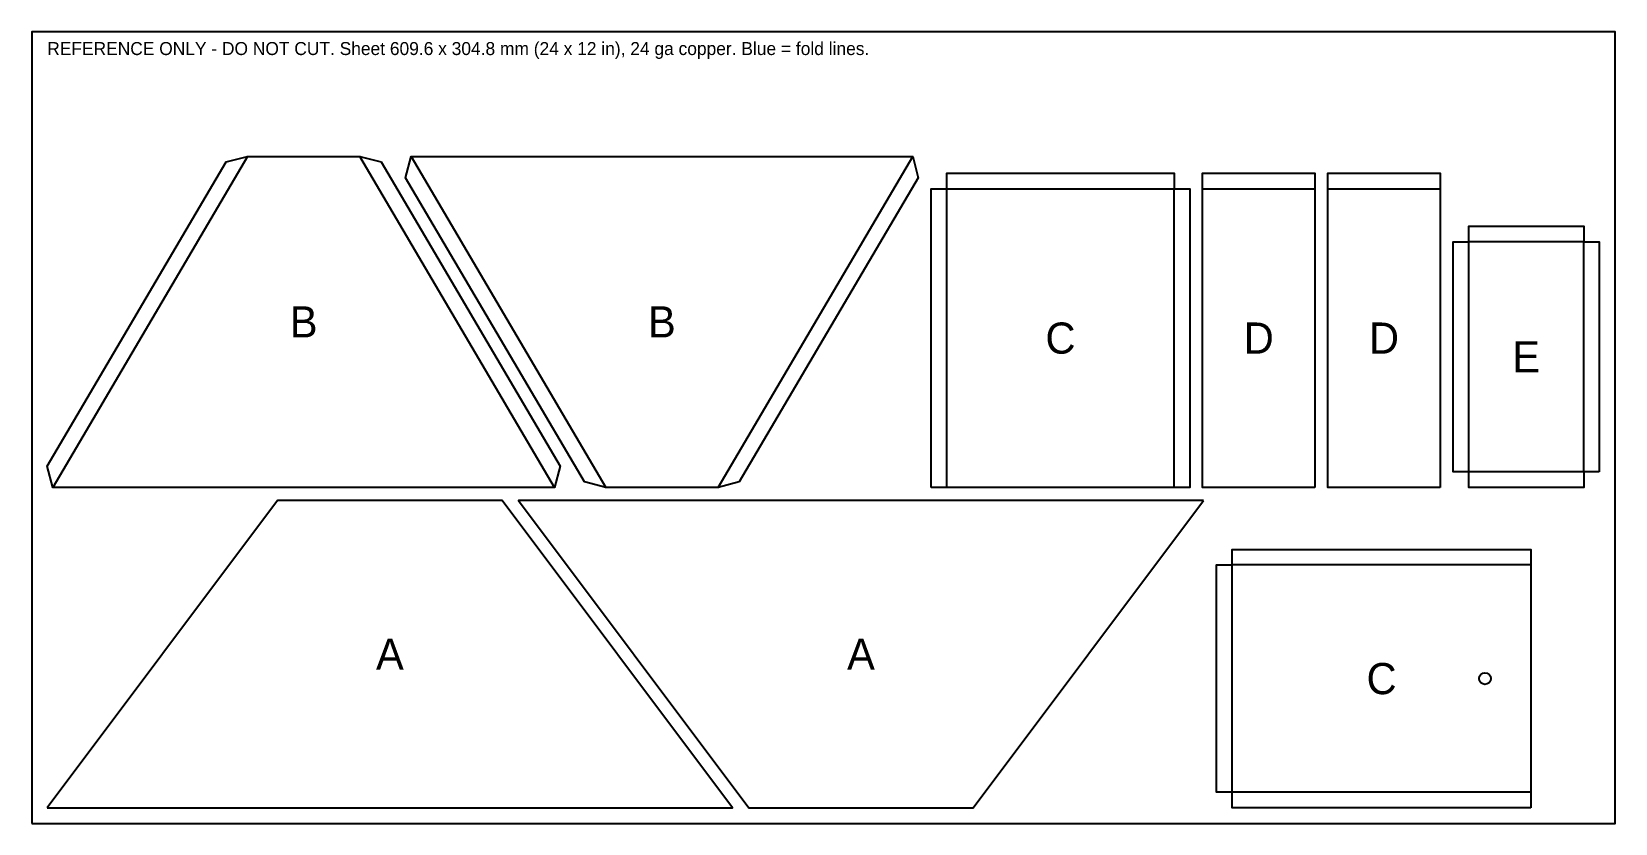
# Model space of a CAD drawing. Extents: x 0 to 610, y 0 to 305.
import ezdxf
from ezdxf.enums import TextEntityAlignment as Align

# ---------------------------------------------------------------- set-up
doc = ezdxf.new("R2010")
doc.units = 0
for name, color, linetype in [('CUT', 7, 'Continuous'), ('FOLD', 5, 'Continuous'), ('LABEL', 3, 'Continuous'), ('SHEET', 8, 'Continuous')]:
    doc.layers.add(name, color=color, linetype=linetype)

msp = doc.modelspace()

# ---------------------------------------------------------------- linework, layer by layer
at = {"layer": 'CUT'}
for points in [[(126.3, 256.79), (134.51, 254.66), (203.4, 137.54), (201.27, 129.33), (8.13, 129.33), (6, 137.54), (74.88, 254.66), (83.1, 256.79)], [(220.99, 129.33), (212.77, 131.46), (143.89, 248.58), (146.02, 256.79), (339.16, 256.79), (341.29, 248.58), (272.4, 131.46), (264.19, 129.33)], [(346.29, 129.33), (346.29, 244.33), (352.29, 244.33), (352.29, 250.33), (439.75, 250.33), (439.75, 244.33), (445.75, 244.33), (445.75, 129.33)], [(493.95, 129.33), (450.75, 129.33), (450.75, 250.33), (493.95, 250.33)], [(542.15, 129.33), (498.95, 129.33), (498.95, 250.33), (542.15, 250.33)], [(603.42, 135.33), (597.42, 135.33), (597.42, 129.33), (553.15, 129.33), (553.15, 135.33), (547.15, 135.33), (547.15, 223.86), (553.15, 223.86), (553.15, 229.86), (597.42, 229.86), (597.42, 223.86), (603.42, 223.86)], [(6, 6), (269.79, 6), (181.09, 124.33), (94.69, 124.33)], [(451.13, 124.33), (187.34, 124.33), (276.03, 6), (362.43, 6)], [(577.13, 6), (462.13, 6), (462.13, 12), (456.13, 12), (456.13, 99.47), (462.13, 99.47), (462.13, 105.47), (577.13, 105.47)]]:
    msp.add_lwpolyline(points, close=True, dxfattribs=at)
msp.add_circle((559.43, 55.73), 2.25, dxfattribs=at)
at = {"layer": 'FOLD'}
for p, q in [((83.1, 256.79), (8.13, 129.33)), ((201.27, 129.33), (126.3, 256.79)), ((146.02, 256.79), (220.99, 129.33)), ((264.19, 129.33), (339.16, 256.79)), ((352.29, 129.33), (352.29, 244.33)), ((352.29, 244.33), (439.75, 244.33)), ((439.75, 129.33), (439.75, 244.33)), ((450.75, 244.33), (493.95, 244.33)), ((498.95, 244.33), (542.15, 244.33)), ((553.15, 135.33), (553.15, 223.86)), ((597.42, 223.86), (553.15, 223.86)), ((597.42, 135.33), (597.42, 223.86)), ((597.42, 135.33), (553.15, 135.33)), ((577.13, 99.47), (462.13, 99.47)), ((462.13, 12), (462.13, 99.47)), ((577.13, 12), (462.13, 12))]:
    msp.add_line(p, q, dxfattribs=at)
at = {"layer": 'SHEET'}
msp.add_lwpolyline([(0, 0), (609.6, 0), (609.6, 304.8), (0, 304.8)], close=True, dxfattribs=at)

# ---------------------------------------------------------------- texts
at = {"layer": 'LABEL'}
msp.add_text('REFERENCE ONLY - DO NOT CUT. Sheet 609.6 x 304.8 mm (24 x 12 in), 24 ga copper. Blue = fold lines.', height=5, dxfattribs=at).set_placement((6, 295.8))
for s, p in [('B', (104.7, 193.06)), ('B', (242.59, 193.06)), ('C', (396.02, 186.83)), ('D', (472.35, 186.83)), ('D', (520.55, 186.83)), ('E', (575.29, 179.59)), ('A', (137.89, 65.16)), ('A', (319.23, 65.16)), ('C', (519.63, 55.73))]:
    msp.add_text(s, height=12, dxfattribs=at).set_placement(p, align=Align.MIDDLE_CENTER)

doc.saveas('drawing.dxf')
